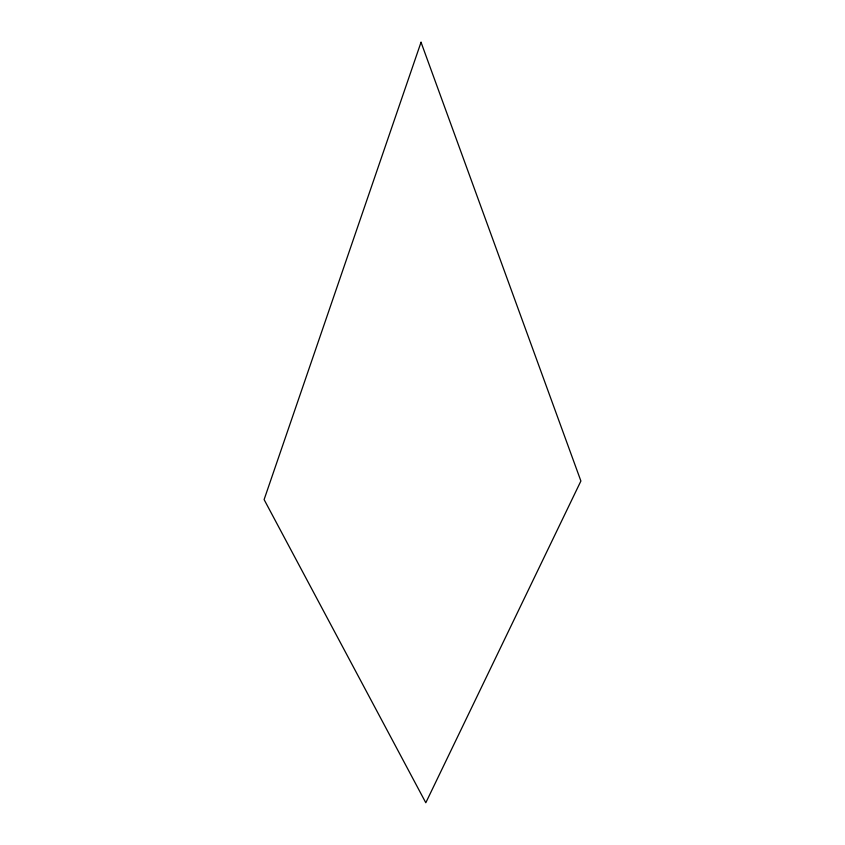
<?xml version="1.0" encoding="UTF-8"?>
<svg xmlns="http://www.w3.org/2000/svg" width="845" height="845" viewBox="0 0 845 845"><rect width="100%" height="100%" fill="white"/><g stroke="black" fill="none" stroke-linecap="round" stroke-linejoin="round"><path stroke-width="1.27" d="M421.032 42.25L264.105 499.585L425.806 802.75L580.895 481.016L421.032 42.25"/></g></svg>
